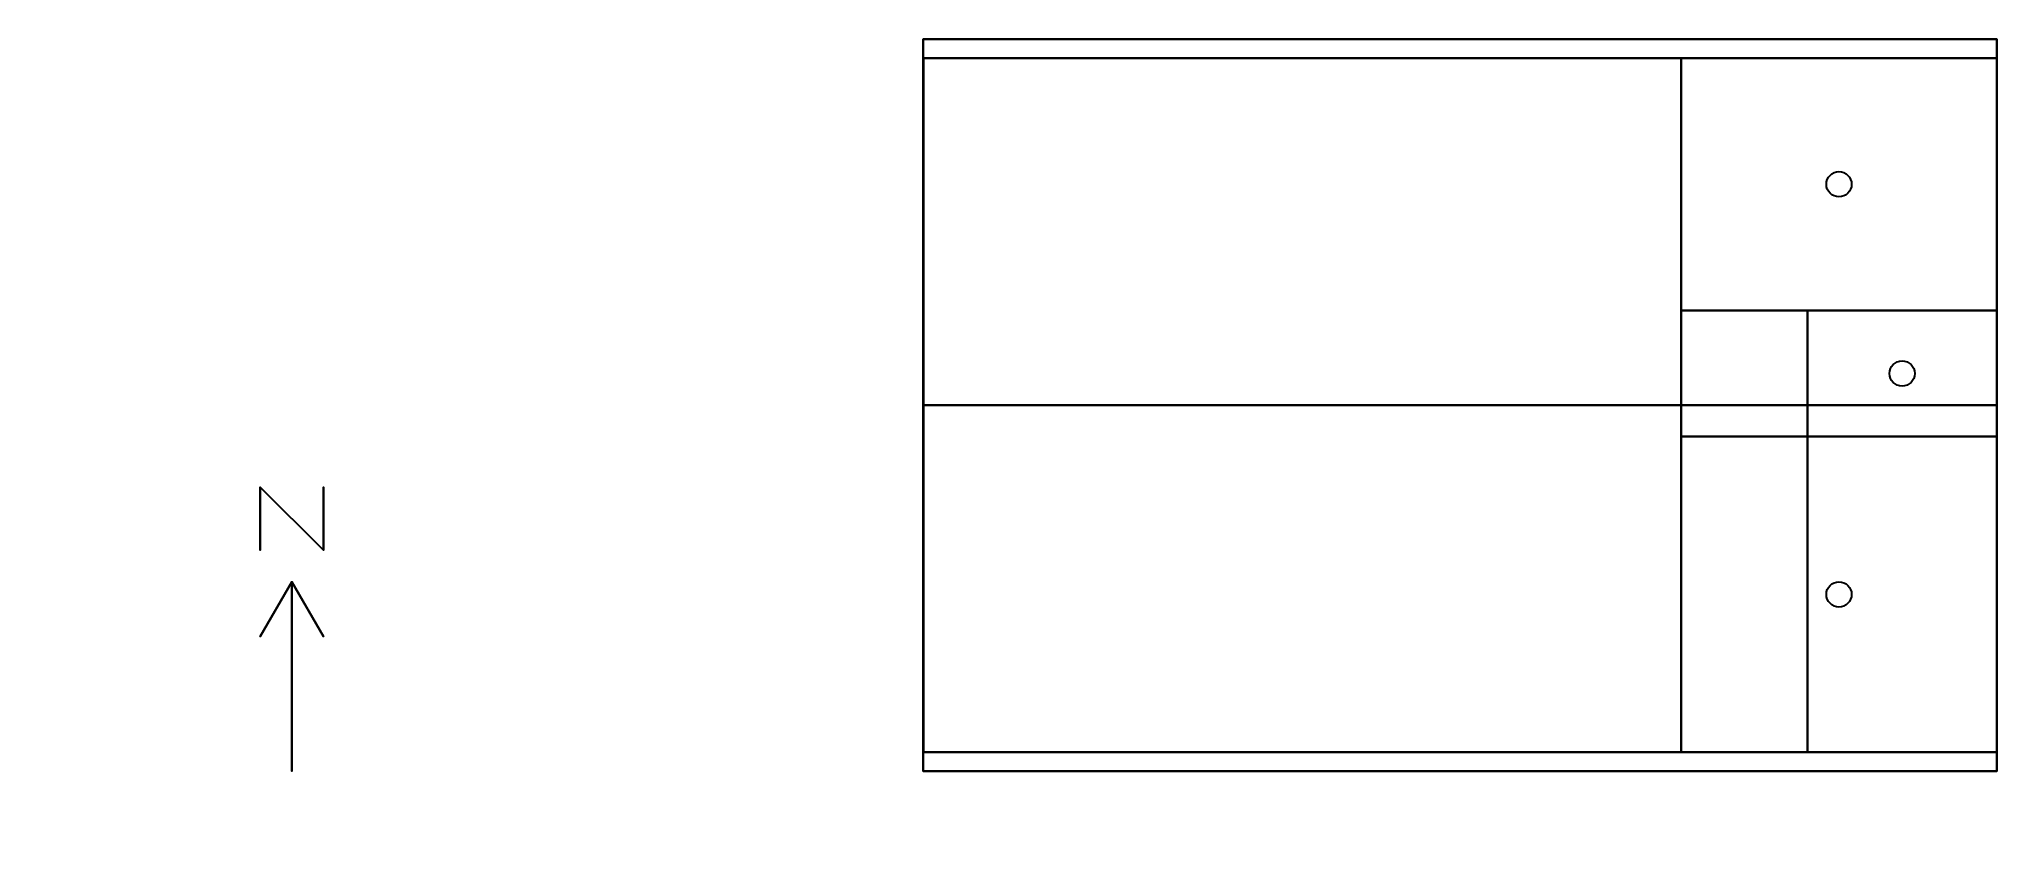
# Model space of a CAD drawing. Header units: metres. Extents: x -22.5 to 8.5, y -7 to 5.7.
import ezdxf

# ---------------------------------------------------------------- set-up
doc = ezdxf.new("R2010")
doc.units = ezdxf.units.M

msp = doc.modelspace()

# ---------------------------------------------------------------- linework, layer by layer
at = {"layer": '1', "color": 3}
for points in [[(-18.99943, -1.425, 0.1), (-18.99943, -1.425), (-18.99943, -2.425), (-18.99943, -2.425, 0.1)], [(-18.99943, -1.425, 0.1), (-18.99943, -1.425), (-17.99943, -2.425), (-17.99943, -2.425, 0.1)], [(-17.99943, -1.425, 0.1), (-17.99943, -1.425), (-17.99943, -2.425), (-17.99943, -2.425, 0.1)], [(-18.49943, -2.925, 0.1), (-18.49943, -2.925), (-18.99943, -3.79102), (-18.99943, -3.79102, 0.1)], [(-18.49943, -2.925, 0.1), (-18.49943, -2.925), (-18.49943, -5.925), (-18.49943, -5.925, 0.1)], [(-18.49943, -2.925, 0.1), (-18.49943, -2.925), (-17.99943, -3.79102), (-17.99943, -3.79102, 0.1)]]:
    msp.add_3dface(points, dxfattribs=at)
at = {"layer": 'BLOCK1_ZONE1', "color": 10}
msp.add_circle((7, 0.376, 0.9), 0.2, dxfattribs=at)
msp.add_circle((7, 0.376, 0.9), 0.2, dxfattribs=at)
at = {"layer": 'BLOCK1_ZONE1', "color": 43}
for points in [[(5.5, 1.375, 3.5), (5.5, 1.375), (5.5, -0.6229), (5.5, -0.6229, 3.5)], [(8.5, 1.375, 3.5), (8.5, 1.375), (5.5, 1.375), (5.5, 1.375, 3.5)], [(8.5, -0.6229, 3.5), (8.5, -0.6229), (8.5, 1.375), (8.5, 1.375, 3.5)], [(5.5, -0.6229, 3.5), (5.5, -0.6229), (8.5, -0.6229), (8.5, -0.6229, 3.5)]]:
    msp.add_3dface(points, dxfattribs=at)
at = {"layer": 'BLOCK1_ZONE1', "color": 8}
msp.add_3dface([(8.5, 1.375), (8.5, -0.6229), (5.5, -0.6229), (5.5, 1.375)], dxfattribs=at)
at = {"layer": 'BLOCK1_ZONE1', "color": 15}
msp.add_3dface([(5.5, 1.375, 3.5), (5.5, -0.6229, 3.5), (8.5, -0.6229, 3.5), (8.5, 1.375, 3.5)], dxfattribs=at)
at = {"layer": 'BLOCK1_ZONE1', "color": 143}
msp.add_3dface([(8.5, -0.21223, 2.36), (8.5, -0.21223, 0.94), (8.5, 0.96434, 0.94), (8.5, 0.96434, 2.36)], dxfattribs=at)
at = {"layer": 'BLOCK1_ZONE2', "color": 10}
msp.add_circle((6, 3.375, 0.9), 0.2, dxfattribs=at)
msp.add_circle((6, 3.375, 0.9), 0.2, dxfattribs=at)
at = {"layer": 'BLOCK1_ZONE2', "color": 43}
for points in [[(8.5, 5.375, 3.5), (8.5, 5.375), (3.5, 5.375), (3.5, 5.375, 3.5)], [(3.5, 5.375, 3.5), (3.5, 5.375), (3.5, 1.375), (3.5, 1.375, 3.5)], [(8.5, 1.375, 3.5), (8.5, 1.375), (8.5, 5.375), (8.5, 5.375, 3.5)], [(3.5, 1.375, 3.5), (3.5, 1.375), (5.5, 1.375), (5.5, 1.375, 3.5)], [(5.5, 1.375, 3.5), (5.5, 1.375), (8.5, 1.375), (8.5, 1.375, 3.5)]]:
    msp.add_3dface(points, dxfattribs=at)
at = {"layer": 'BLOCK1_ZONE2', "color": 8}
msp.add_3dface([(8.5, 5.375), (8.5, 1.375), (3.5, 1.375), (3.5, 5.375)], dxfattribs=at)
at = {"layer": 'BLOCK1_ZONE2', "color": 15}
msp.add_3dface([(3.5, 5.375, 3.5), (3.5, 1.375, 3.5), (8.5, 1.375, 3.5), (8.5, 5.375, 3.5)], dxfattribs=at)
at = {"layer": 'BLOCK1_ZONE2', "color": 143}
msp.add_3dface([(7.42655, 5.375, 2.36), (7.42655, 5.375, 0.94), (4.35625, 5.375, 0.94), (4.35625, 5.375, 2.36)], dxfattribs=at)
at = {"layer": 'BLOCK1_ZONE3', "color": 10}
msp.add_circle((6, -3.124, 0.9), 0.2, dxfattribs=at)
msp.add_circle((6, -3.124, 0.9), 0.2, dxfattribs=at)
at = {"layer": 'BLOCK1_ZONE3', "color": 43}
for points in [[(5.5, 1.375, 3.5), (5.5, 1.375), (3.5, 1.375), (3.5, 1.375, 3.5)], [(3.5, 1.375, 3.5), (3.5, 1.375), (3.5, -5.625), (3.5, -5.625, 3.5)], [(5.5, -0.6229, 3.5), (5.5, -0.6229), (5.5, 1.375), (5.5, 1.375, 3.5)], [(8.5, -0.6229, 3.5), (8.5, -0.6229), (5.5, -0.6229), (5.5, -0.6229, 3.5)], [(8.5, -5.625, 3.5), (8.5, -5.625), (8.5, -0.6229), (8.5, -0.6229, 3.5)], [(3.5, -5.625, 3.5), (3.5, -5.625), (8.5, -5.625), (8.5, -5.625, 3.5)]]:
    msp.add_3dface(points, dxfattribs=at)
at = {"layer": 'BLOCK1_ZONE3', "color": 8}
for points in [[(5.5, 1.375), (5.5, -0.6229), (3.5, -0.6229), (3.5, 1.375)], [(8.5, -0.6229), (8.5, -5.625), (3.5, -5.625), (3.5, -0.6229)]]:
    msp.add_3dface(points, dxfattribs=at)
at = {"layer": 'BLOCK1_ZONE3', "color": 15}
for points in [[(3.5, 1.375, 3.5), (3.5, -5.625, 3.5), (5.5, -5.625, 3.5), (5.5, 1.375, 3.5)], [(5.5, -0.6229, 3.5), (5.5, -5.625, 3.5), (8.5, -5.625, 3.5), (8.5, -0.6229, 3.5)]]:
    msp.add_3dface(points, dxfattribs=at)
at = {"layer": 'BLOCK1_ZONE3', "color": 143}
msp.add_3dface([(4.35625, -5.625, 2.36), (4.35625, -5.625, 0.94), (7.42655, -5.625, 0.94), (7.42655, -5.625, 2.36)], dxfattribs=at)
at = {"layer": 'Building Shading', "color": 195}
for points in [[(8.5, -0.125, 14.3493), (8.5, 5.675, 11.00067), (-8.49943, 5.675, 11.00067), (-8.49943, -0.125, 14.3493)], [(-8.49943, -0.125, 14.3493), (-8.49943, 5.675, 11.00067), (8.5, 5.675, 11.00067), (8.5, -0.125, 14.3493)], [(-8.49943, -0.125, 14.3493), (-8.49943, 5.675, 11.00067), (-8.49943, -5.925, 11.00067)], [(-8.49943, -5.925, 11.00067), (-8.49943, 5.675, 11.00067), (-8.49943, -0.125, 14.3493)], [(8.5, 5.675, 11.00067), (8.5, -5.925, 11.00067), (-8.49943, -5.925, 11.00067), (-8.49943, 5.675, 11.00067)], [(-8.49943, 5.675, 11.00067), (-8.49943, -5.925, 11.00067), (8.5, -5.925, 11.00067), (8.5, 5.675, 11.00067)], [(8.5, -0.125, 14.3493), (8.5, -5.925, 11.00067), (8.5, 5.675, 11.00067)], [(8.5, 5.675, 11.00067), (8.5, -5.925, 11.00067), (8.5, -0.125, 14.3493)], [(-8.49943, 5.375, 11.00067), (-8.49943, -5.625, 11.00067), (8.5, -5.625, 11.00067), (8.5, 5.375, 11.00067)], [(8.5, 5.375, 11.00067), (8.5, -5.625, 11.00067), (-8.49943, -5.625, 11.00067), (-8.49943, 5.375, 11.00067)], [(-8.49943, 5.375, 11.00067), (-8.49943, 5.375, 3.5), (-8.49943, -5.625, 3.5), (-8.49943, -5.625, 11.00067)], [(-8.49943, -5.625, 11.00067), (-8.49943, -5.625, 3.5), (-8.49943, 5.375, 3.5), (-8.49943, 5.375, 11.00067)], [(8.5, 5.375, 11.00067), (8.5, 5.375, 3.5), (-8.49943, 5.375, 3.5), (-8.49943, 5.375, 11.00067)], [(-8.49943, 5.375, 11.00067), (-8.49943, 5.375, 3.5), (8.5, 5.375, 3.5), (8.5, 5.375, 11.00067)], [(8.5, 5.375, 3.5), (8.5, -5.625, 3.5), (-8.49943, -5.625, 3.5), (-8.49943, 5.375, 3.5)], [(-8.49943, 5.375, 3.5), (-8.49943, -5.625, 3.5), (8.5, -5.625, 3.5), (8.5, 5.375, 3.5)], [(-8.49571, 5.375, 3.5), (-8.49571, 5.375), (-8.49571, -5.625), (-8.49571, -5.625, 3.5)], [(-8.49571, -5.625, 3.5), (-8.49571, -5.625), (-8.49571, 5.375), (-8.49571, 5.375, 3.5)], [(-8.49571, 5.375, 3.5), (-8.49571, -5.625, 3.5), (3.5, -5.625, 3.5), (3.5, 5.375, 3.5)], [(3.5, 5.375, 3.5), (3.5, -5.625, 3.5), (-8.49571, -5.625, 3.5), (-8.49571, 5.375, 3.5)], [(3.5, 5.375), (3.5, -5.625), (-8.49571, -5.625), (-8.49571, 5.375)], [(-8.49571, 5.375), (-8.49571, -5.625), (3.5, -5.625), (3.5, 5.375)], [(3.5, 5.375, 3.5), (3.5, 5.375), (-8.49571, 5.375), (-8.49571, 5.375, 3.5)], [(-8.49571, 5.375, 3.5), (-8.49571, 5.375), (3.5, 5.375), (3.5, 5.375, 3.5)], [(-8.49571, 5.375), (-8.49571, -5.625), (8.5, -5.625), (8.5, 5.375)], [(8.5, 5.375), (8.5, -5.625), (-8.49571, -5.625), (-8.49571, 5.375)], [(8.5, 5.375, -1.5), (8.5, -5.625, -1.5), (-8.49571, -5.625, -1.5), (-8.49571, 5.375, -1.5)], [(-8.49571, 5.375, -1.5), (-8.49571, -5.625, -1.5), (8.5, -5.625, -1.5), (8.5, 5.375, -1.5)], [(8.5, 5.375), (8.5, 5.375, -1.5), (-8.49571, 5.375, -1.5), (-8.49571, 5.375)], [(-8.49571, 5.375), (-8.49571, 5.375, -1.5), (8.5, 5.375, -1.5), (8.5, 5.375)], [(-8.49571, 5.375), (-8.49571, 5.375, -1.5), (-8.49571, -5.625, -1.5), (-8.49571, -5.625)], [(-8.49571, -5.625), (-8.49571, -5.625, -1.5), (-8.49571, 5.375, -1.5), (-8.49571, 5.375)], [(3.5, -5.625, 3.5), (3.5, -5.625), (3.5, 5.375), (3.5, 5.375, 3.5)], [(3.5, 5.375, 3.5), (3.5, 5.375), (3.5, -5.625), (3.5, -5.625, 3.5)], [(8.5, -5.625, 11.00067), (8.5, -5.625, 3.5), (8.5, 5.375, 3.5), (8.5, 5.375, 11.00067)], [(8.5, 5.375, 11.00067), (8.5, 5.375, 3.5), (8.5, -5.625, 3.5), (8.5, -5.625, 11.00067)], [(8.5, -5.625), (8.5, -5.625, -1.5), (8.5, 5.375, -1.5), (8.5, 5.375)], [(8.5, 5.375), (8.5, 5.375, -1.5), (8.5, -5.625, -1.5), (8.5, -5.625)], [(-8.49943, -0.125, 14.3493), (-8.49943, -5.925, 11.00067), (8.5, -5.925, 11.00067), (8.5, -0.125, 14.3493)], [(8.5, -0.125, 14.3493), (8.5, -5.925, 11.00067), (-8.49943, -5.925, 11.00067), (-8.49943, -0.125, 14.3493)], [(-8.49943, -5.625, 11.00067), (-8.49943, -5.625, 3.5), (8.5, -5.625, 3.5), (8.5, -5.625, 11.00067)], [(8.5, -5.625, 11.00067), (8.5, -5.625, 3.5), (-8.49943, -5.625, 3.5), (-8.49943, -5.625, 11.00067)], [(-8.49571, -5.625, 3.5), (-8.49571, -5.625), (3.5, -5.625), (3.5, -5.625, 3.5)], [(3.5, -5.625, 3.5), (3.5, -5.625), (-8.49571, -5.625), (-8.49571, -5.625, 3.5)], [(-8.49571, -5.625), (-8.49571, -5.625, -1.5), (8.5, -5.625, -1.5), (8.5, -5.625)], [(8.5, -5.625), (8.5, -5.625, -1.5), (-8.49571, -5.625, -1.5), (-8.49571, -5.625)]]:
    msp.add_3dface(points, dxfattribs=at)

doc.saveas('drawing.dxf')
